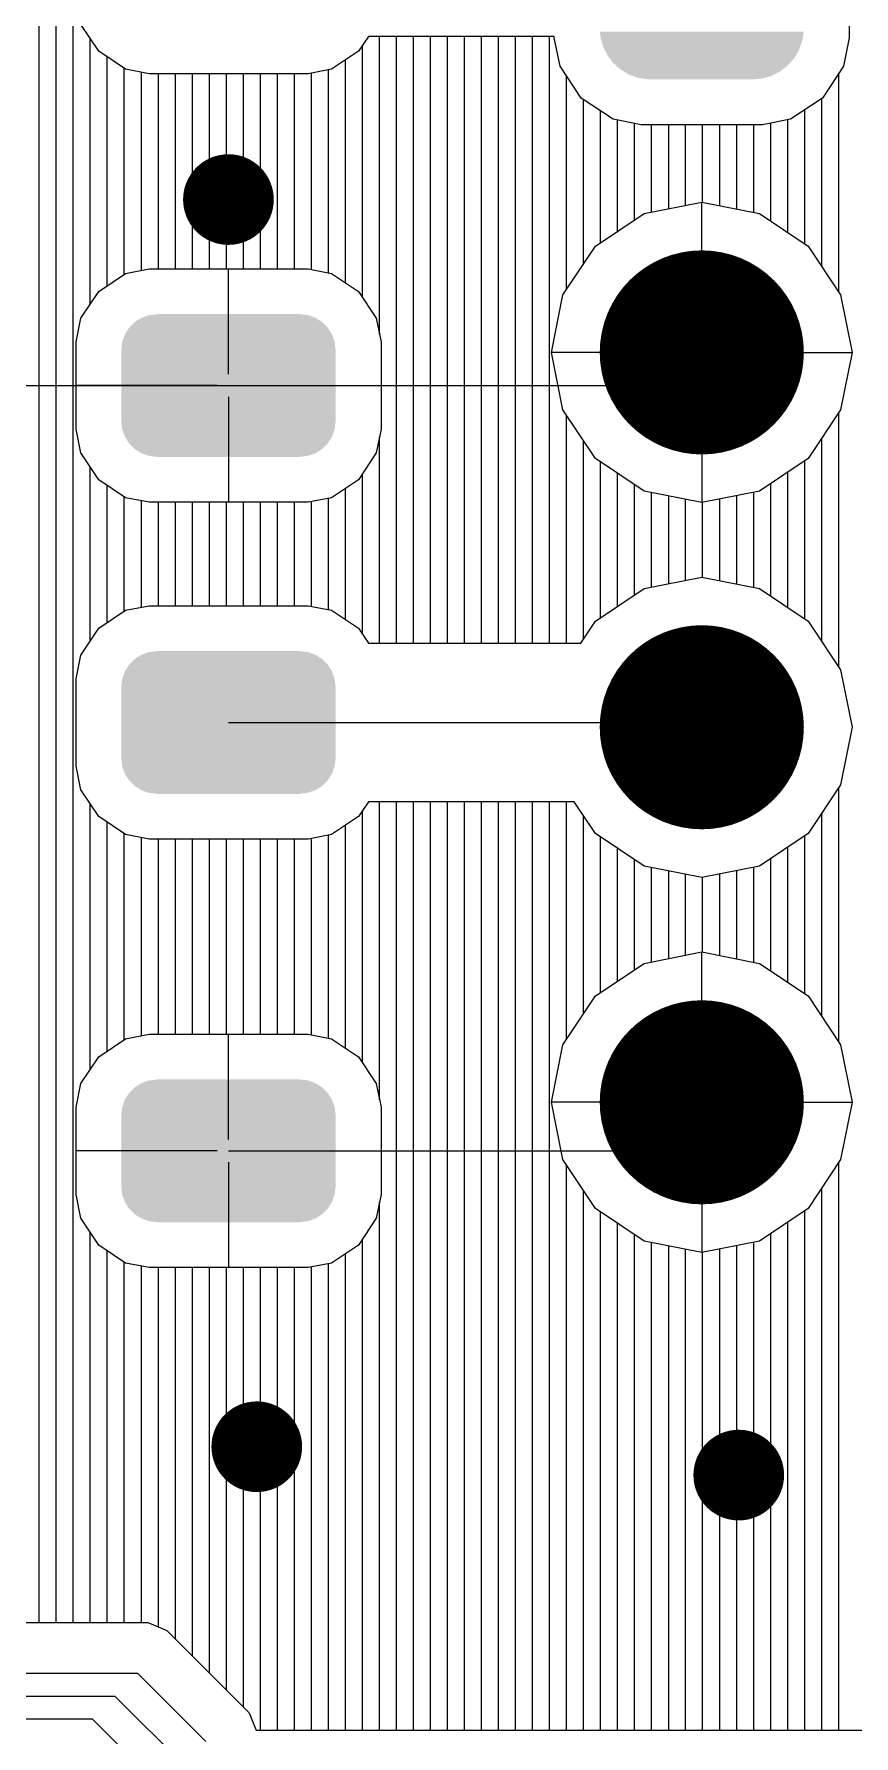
# Model space of a CAD drawing. Extents: x 295 to 953, y 10 to 290.
# Drawn here: x 757.63 to 772.78, y 132.8 to 164.26 of the extents above; entities that cross this region are included whole.
import ezdxf

# ---------------------------------------------------------------- set-up
doc = ezdxf.new("R2010")
doc.units = 0
doc.header["$LTSCALE"] = 5
doc.header["$MEASUREMENT"] = 0
doc.layers.get('0').update_dxf_attribs({"linetype": 'CONTINUOUS', "lineweight": 25})
doc.layers.add('DV-INT-A3_TOP', color=10, linetype='CONTINUOUS')

msp = doc.modelspace()

# ---------------------------------------------------------------- linework, layer by layer
for points, const_width in [([(760.806, 161.197, 1), (761.644, 161.197, 1)], 0.838), ([(769.029, 158.372, 1), (770.915, 158.372, 1)], 1.886), ([(769.029, 151.444, 1), (770.915, 151.444, 1)], 1.886), ([(769.029, 144.512, 1), (770.915, 144.512, 1)], 1.886), ([(761.33, 138.146, 1), (762.168, 138.146, 1)], 0.838), ([(770.236, 137.622, 1), (771.074, 137.622, 1)], 0.838)]:
    msp.add_lwpolyline(points, format="xyb", close=True, dxfattribs=dict(const_width=const_width))
for points in [[(768.102, 164.184), (768.091, 164.303), (771.837, 164.184), (771.856, 164.303)], [(768.119, 164.127), (768.102, 164.184), (771.828, 164.127), (771.837, 164.184)], [(768.152, 164.013), (768.119, 164.127), (771.787, 164.013), (771.828, 164.127)], [(768.179, 163.96), (768.152, 164.013), (771.768, 163.96), (771.787, 164.013)], [(768.233, 163.855), (768.179, 163.96), (771.706, 163.855), (771.768, 163.96)], [(768.27, 163.807), (768.233, 163.855), (771.678, 163.807), (771.706, 163.855)], [(768.342, 163.715), (768.27, 163.807), (771.597, 163.715), (771.678, 163.807)], [(768.388, 163.674), (768.342, 163.715), (771.56, 163.674), (771.597, 163.715)], [(768.475, 163.598), (768.388, 163.674), (771.462, 163.598), (771.56, 163.674)], [(768.53, 163.565), (768.475, 163.598), (771.42, 163.565), (771.462, 163.598)], [(768.628, 163.507), (768.53, 163.565), (771.307, 163.507), (771.42, 163.565)], [(768.692, 163.484), (768.628, 163.507), (771.262, 163.484), (771.307, 163.507)], [(768.795, 163.447), (768.692, 163.484), (771.135, 163.447), (771.262, 163.484)], [(768.876, 163.435), (768.795, 163.447), (771.091, 163.435), (771.135, 163.447)], [(768.97, 163.42), (768.876, 163.435), (770.934, 163.42), (771.091, 163.435)], [(769.029, 163.418), (768.97, 163.42), (770.915, 163.418), (770.934, 163.42)], [(759.393, 158.833), (759.492, 158.932), (763.058, 158.833), (762.957, 158.932)], [(759.492, 158.932), (759.499, 158.937), (762.957, 158.932), (762.952, 158.937)], [(759.499, 158.937), (759.617, 159.011), (762.952, 158.937), (762.831, 159.011)], [(759.617, 159.011), (759.627, 159.015), (762.831, 159.011), (762.826, 159.015)], [(759.627, 159.015), (759.757, 159.06), (762.826, 159.015), (762.69, 159.06)], [(759.757, 159.06), (759.773, 159.062), (762.69, 159.06), (762.685, 159.062)], [(759.773, 159.062), (759.905, 159.077), (762.685, 159.062), (762.545, 159.077)], [(759.905, 159.077), (759.905, 159.08), (762.545, 159.077), (762.545, 159.08)], [(759.245, 158.42), (759.26, 158.56), (763.205, 158.42), (763.189, 158.56)], [(759.26, 158.56), (759.263, 158.568), (763.189, 158.56), (763.188, 158.568)], [(759.263, 158.568), (759.309, 158.7), (763.188, 158.568), (763.14, 158.7)], [(759.309, 158.7), (759.313, 158.707), (763.14, 158.7), (763.138, 158.707)], [(759.313, 158.707), (759.387, 158.826), (763.138, 158.707), (763.062, 158.826)], [(759.387, 158.826), (759.393, 158.833), (763.062, 158.826), (763.058, 158.833)], [(759.245, 158.418), (759.245, 158.42), (763.205, 158.418), (763.205, 158.42)], [(759.245, 157.102), (759.245, 158.418), (763.205, 157.102), (763.205, 158.418)], [(759.245, 157.1), (759.245, 157.102), (763.205, 157.1), (763.205, 157.102)], [(759.261, 156.96), (759.245, 157.1), (763.19, 156.96), (763.205, 157.1)], [(759.262, 156.952), (759.261, 156.96), (763.187, 156.952), (763.19, 156.96)], [(759.309, 156.82), (759.262, 156.952), (763.141, 156.82), (763.187, 156.952)], [(759.312, 156.812), (759.309, 156.82), (763.137, 156.812), (763.141, 156.82)], [(759.388, 156.694), (759.312, 156.812), (763.063, 156.694), (763.137, 156.812)], [(759.392, 156.687), (759.388, 156.694), (763.057, 156.687), (763.063, 156.694)], [(759.493, 156.588), (759.392, 156.687), (762.958, 156.588), (763.057, 156.687)], [(759.498, 156.583), (759.493, 156.588), (762.95, 156.583), (762.958, 156.588)], [(759.619, 156.509), (759.498, 156.583), (762.833, 156.509), (762.95, 156.583)], [(759.624, 156.505), (759.619, 156.509), (762.823, 156.505), (762.833, 156.509)], [(759.76, 156.459), (759.624, 156.505), (762.693, 156.459), (762.823, 156.505)], [(759.765, 156.458), (759.76, 156.459), (762.677, 156.458), (762.693, 156.459)], [(759.905, 156.443), (759.765, 156.458), (762.545, 156.443), (762.677, 156.458)], [(759.905, 156.44), (759.905, 156.443), (762.545, 156.44), (762.545, 156.443)], [(759.313, 152.48), (759.387, 152.599), (763.138, 152.48), (763.062, 152.599)], [(759.387, 152.599), (759.393, 152.605), (763.062, 152.599), (763.058, 152.605)], [(759.393, 152.605), (759.492, 152.704), (763.058, 152.605), (762.957, 152.704)], [(759.492, 152.704), (759.499, 152.709), (762.957, 152.704), (762.952, 152.709)], [(759.499, 152.709), (759.617, 152.783), (762.952, 152.709), (762.831, 152.783)], [(759.617, 152.783), (759.627, 152.787), (762.831, 152.783), (762.826, 152.787)], [(759.627, 152.787), (759.757, 152.833), (762.826, 152.787), (762.69, 152.833)], [(759.757, 152.833), (759.773, 152.834), (762.69, 152.833), (762.685, 152.834)], [(759.773, 152.834), (759.905, 152.849), (762.685, 152.834), (762.545, 152.849)], [(759.905, 152.849), (759.905, 152.852), (762.545, 152.849), (762.545, 152.852)], [(759.245, 152.192), (759.26, 152.332), (763.205, 152.192), (763.189, 152.332)], [(759.26, 152.332), (759.263, 152.34), (763.189, 152.332), (763.188, 152.34)], [(759.263, 152.34), (759.309, 152.472), (763.188, 152.34), (763.14, 152.472)], [(759.309, 152.472), (759.313, 152.48), (763.14, 152.472), (763.138, 152.48)], [(759.245, 152.19), (759.245, 152.192), (763.205, 152.19), (763.205, 152.192)], [(759.245, 150.874), (759.245, 152.19), (763.205, 150.874), (763.205, 152.19)], [(759.245, 150.872), (759.245, 150.874), (763.205, 150.872), (763.205, 150.874)], [(759.261, 150.732), (759.245, 150.872), (763.19, 150.732), (763.205, 150.872)], [(759.262, 150.725), (759.261, 150.732), (763.187, 150.725), (763.19, 150.732)], [(759.309, 150.592), (759.262, 150.725), (763.141, 150.592), (763.187, 150.725)], [(759.312, 150.585), (759.309, 150.592), (763.137, 150.585), (763.141, 150.592)], [(759.388, 150.466), (759.312, 150.585), (763.063, 150.466), (763.137, 150.585)], [(759.392, 150.459), (759.388, 150.466), (763.057, 150.459), (763.063, 150.466)], [(759.493, 150.36), (759.392, 150.459), (762.958, 150.36), (763.057, 150.459)], [(759.498, 150.355), (759.493, 150.36), (762.95, 150.355), (762.958, 150.36)], [(759.619, 150.281), (759.498, 150.355), (762.833, 150.281), (762.95, 150.355)], [(759.624, 150.277), (759.619, 150.281), (762.823, 150.277), (762.833, 150.281)], [(759.76, 150.232), (759.624, 150.277), (762.693, 150.232), (762.823, 150.277)], [(759.765, 150.23), (759.76, 150.232), (762.677, 150.23), (762.693, 150.232)], [(759.905, 150.215), (759.765, 150.23), (762.545, 150.215), (762.677, 150.23)], [(759.905, 150.212), (759.905, 150.215), (762.545, 150.212), (762.545, 150.215)], [(759.393, 144.688), (759.492, 144.787), (763.058, 144.688), (762.957, 144.787)], [(759.492, 144.787), (759.499, 144.792), (762.957, 144.787), (762.952, 144.792)], [(759.499, 144.792), (759.617, 144.867), (762.952, 144.792), (762.831, 144.867)], [(759.617, 144.867), (759.627, 144.87), (762.831, 144.867), (762.826, 144.87)], [(759.627, 144.87), (759.757, 144.916), (762.826, 144.87), (762.69, 144.916)], [(759.757, 144.916), (759.773, 144.918), (762.69, 144.916), (762.685, 144.918)], [(759.773, 144.918), (759.905, 144.933), (762.685, 144.918), (762.545, 144.933)], [(759.905, 144.933), (759.905, 144.935), (762.545, 144.933), (762.545, 144.935)], [(759.245, 144.275), (759.26, 144.415), (763.205, 144.275), (763.189, 144.415)], [(759.26, 144.415), (759.263, 144.423), (763.189, 144.415), (763.188, 144.423)], [(759.263, 144.423), (759.309, 144.556), (763.188, 144.423), (763.14, 144.556)], [(759.309, 144.556), (759.313, 144.563), (763.14, 144.556), (763.138, 144.563)], [(759.313, 144.563), (759.387, 144.682), (763.138, 144.563), (763.062, 144.682)], [(759.387, 144.682), (759.393, 144.688), (763.062, 144.682), (763.058, 144.688)], [(759.245, 144.273), (759.245, 144.275), (763.205, 144.273), (763.205, 144.275)], [(759.245, 142.957), (759.245, 144.273), (763.205, 142.957), (763.205, 144.273)], [(759.245, 142.955), (759.245, 142.957), (763.205, 142.955), (763.205, 142.957)], [(759.261, 142.816), (759.245, 142.955), (763.19, 142.816), (763.205, 142.955)], [(759.262, 142.808), (759.261, 142.816), (763.187, 142.808), (763.19, 142.816)], [(759.309, 142.675), (759.262, 142.808), (763.141, 142.675), (763.187, 142.808)], [(759.312, 142.668), (759.309, 142.675), (763.137, 142.668), (763.141, 142.675)], [(759.388, 142.549), (759.312, 142.668), (763.063, 142.549), (763.137, 142.668)], [(759.392, 142.543), (759.388, 142.549), (763.057, 142.543), (763.063, 142.549)], [(759.493, 142.443), (759.392, 142.543), (762.958, 142.443), (763.057, 142.543)], [(759.498, 142.438), (759.493, 142.443), (762.95, 142.438), (762.958, 142.443)], [(759.619, 142.364), (759.498, 142.438), (762.833, 142.364), (762.95, 142.438)], [(759.624, 142.361), (759.619, 142.364), (762.823, 142.361), (762.833, 142.364)], [(759.76, 142.315), (759.624, 142.361), (762.693, 142.315), (762.823, 142.361)], [(759.765, 142.313), (759.76, 142.315), (762.677, 142.313), (762.693, 142.315)], [(759.905, 142.298), (759.765, 142.313), (762.545, 142.298), (762.677, 142.313)], [(759.905, 142.295), (759.905, 142.298), (762.545, 142.295), (762.545, 142.298)]]:
    msp.add_solid(points)
at = {"layer": 'DV-INT-A3_TOP', "color": 7}
for p, q in [((757.73, 134.898), (757.73, 168.845)), ((758.044, 134.898), (758.044, 168.845)), ((758.358, 134.898), (758.358, 168.845)), ((772.696, 166.423), (772.696, 164.185)), ((758.828, 163.937), (758.497, 164.432)), ((763.811, 164.21), (763.626, 163.937)), ((767.247, 164.21), (763.811, 164.21)), ((764.016, 158.703), (764.016, 164.21)), ((764.33, 152.999), (764.33, 164.21)), ((764.645, 152.999), (764.645, 164.21)), ((764.959, 152.999), (764.959, 164.21)), ((765.273, 152.999), (765.273, 164.21)), ((765.588, 152.999), (765.588, 164.21)), ((765.902, 152.999), (765.902, 164.21)), ((766.216, 152.999), (766.216, 164.21)), ((766.531, 152.999), (766.531, 164.21)), ((766.845, 152.999), (766.845, 164.21)), ((767.159, 152.999), (767.159, 164.21)), ((767.247, 164.185), (767.247, 164.21)), ((758.673, 159.269), (758.673, 164.168)), ((759.322, 163.606), (758.828, 163.937)), ((763.626, 163.937), (763.132, 163.606)), ((763.702, 159.386), (763.702, 164.051)), ((767.352, 163.665), (767.247, 164.185)), ((772.696, 164.185), (772.591, 163.665)), ((758.987, 159.608), (758.987, 163.829)), ((759.301, 159.818), (759.301, 163.619)), ((759.758, 163.518), (759.322, 163.606)), ((763.132, 163.606), (762.696, 163.518)), ((763.073, 159.843), (763.073, 163.594)), ((763.388, 159.658), (763.388, 163.778)), ((767.746, 163.074), (767.352, 163.665)), ((772.591, 163.665), (772.201, 163.074)), ((759.616, 159.889), (759.616, 163.548)), ((762.696, 163.518), (759.758, 163.518)), ((759.93, 159.918), (759.93, 163.518)), ((760.244, 159.918), (760.244, 163.518)), ((760.559, 159.918), (760.559, 163.518)), ((760.873, 159.918), (760.873, 163.518)), ((761.187, 159.918), (761.187, 163.518)), ((761.502, 159.918), (761.502, 163.518)), ((761.816, 159.918), (761.816, 163.518)), ((762.13, 159.918), (762.13, 163.518)), ((762.445, 159.918), (762.445, 163.518)), ((762.759, 159.902), (762.759, 163.535)), ((767.474, 159.541), (767.474, 163.481)), ((772.503, 159.487), (772.503, 163.531)), ((768.333, 162.68), (767.746, 163.074)), ((767.788, 160.011), (767.788, 163.045)), ((772.201, 163.074), (771.61, 162.68)), ((772.189, 159.956), (772.189, 163.07)), ((768.102, 160.4), (768.102, 162.835)), ((768.853, 162.58), (768.333, 162.68)), ((768.417, 160.61), (768.417, 162.663)), ((771.61, 162.68), (771.091, 162.58)), ((771.56, 160.589), (771.56, 162.672)), ((771.874, 160.375), (771.874, 162.86)), ((768.731, 160.819), (768.731, 162.605)), ((771.091, 162.58), (768.853, 162.58)), ((769.045, 160.966), (769.045, 162.58)), ((769.36, 161.029), (769.36, 162.58)), ((769.674, 161.092), (769.674, 162.58)), ((769.988, 161.146), (769.988, 162.58)), ((770.303, 161.083), (770.303, 162.58)), ((770.617, 161.021), (770.617, 162.58)), ((770.931, 160.958), (770.931, 162.58)), ((771.246, 160.798), (771.246, 162.609)), ((768.907, 160.941), (769.972, 161.15)), ((769.972, 159.445), (769.972, 161.15)), ((769.972, 161.15), (771.036, 160.941)), ((768.006, 160.337), (768.907, 160.941)), ((771.036, 160.941), (771.937, 160.337)), ((767.407, 159.436), (768.006, 160.337)), ((771.937, 160.337), (772.536, 159.436)), ((758.828, 159.499), (759.322, 159.83)), ((759.322, 159.83), (759.758, 159.918)), ((759.758, 159.918), (762.696, 159.918)), ((761.225, 157.97), (761.225, 159.918)), ((762.696, 159.918), (763.132, 159.83)), ((763.132, 159.83), (763.626, 159.499)), ((758.497, 159.005), (758.828, 159.499)), ((763.626, 159.499), (763.957, 159.005)), ((767.193, 158.372), (767.407, 159.436)), ((772.536, 159.436), (772.75, 158.372)), ((758.409, 158.565), (758.497, 159.005)), ((763.957, 159.005), (764.045, 158.565)), ((758.409, 156.951), (758.409, 158.565)), ((764.045, 158.565), (764.045, 156.951)), ((768.899, 158.372), (767.193, 158.372)), ((767.407, 157.312), (767.193, 158.372)), ((769.355, 157.76), (769.972, 158.372)), ((771.044, 158.372), (772.75, 158.372)), ((772.75, 158.372), (772.536, 157.312)), ((755.932, 157.76), (761.225, 157.76)), ((761.015, 157.76), (758.409, 157.76)), ((761.225, 157.76), (769.355, 157.76)), ((761.434, 157.76), (764.045, 157.76)), ((761.225, 157.55), (761.225, 155.602)), ((768.006, 156.41), (767.407, 157.312)), ((769.972, 157.299), (769.972, 155.597)), ((772.536, 157.312), (771.937, 156.41)), ((767.474, 152.999), (767.474, 157.207)), ((772.503, 152.555), (772.503, 157.261)), ((758.497, 156.515), (758.409, 156.951)), ((764.045, 156.951), (763.957, 156.515)), ((764.016, 152.999), (764.016, 156.813)), ((767.788, 153.079), (767.788, 156.737)), ((772.189, 153.028), (772.189, 156.788)), ((758.828, 156.016), (758.497, 156.515)), ((763.957, 156.515), (763.626, 156.016)), ((768.907, 155.807), (768.006, 156.41)), ((768.102, 153.473), (768.102, 156.343)), ((771.937, 156.41), (771.036, 155.807)), ((771.874, 153.447), (771.874, 156.369)), ((758.673, 153.045), (758.673, 156.247)), ((763.702, 153.158), (763.702, 156.134)), ((768.417, 153.682), (768.417, 156.134)), ((771.56, 153.657), (771.56, 156.159)), ((759.322, 155.685), (758.828, 156.016)), ((758.987, 153.38), (758.987, 155.912)), ((763.626, 156.016), (763.132, 155.685)), ((763.388, 153.435), (763.388, 155.857)), ((768.731, 153.892), (768.731, 155.924)), ((769.972, 155.597), (768.907, 155.807)), ((769.045, 154.038), (769.045, 155.778)), ((769.36, 154.097), (769.36, 155.719)), ((771.036, 155.807), (769.972, 155.597)), ((770.617, 154.093), (770.617, 155.723)), ((770.931, 154.03), (770.931, 155.786)), ((771.246, 153.867), (771.246, 155.949)), ((759.301, 153.59), (759.301, 155.702)), ((759.758, 155.602), (759.322, 155.685)), ((759.616, 153.665), (759.616, 155.627)), ((762.696, 155.602), (759.758, 155.602)), ((759.93, 153.69), (759.93, 155.602)), ((760.244, 153.69), (760.244, 155.602)), ((760.559, 153.69), (760.559, 155.602)), ((760.873, 153.69), (760.873, 155.602)), ((761.187, 153.69), (761.187, 155.602)), ((761.502, 153.69), (761.502, 155.602)), ((761.816, 153.69), (761.816, 155.602)), ((762.13, 153.69), (762.13, 155.602)), ((762.445, 153.69), (762.445, 155.602)), ((763.132, 155.685), (762.696, 155.602)), ((762.759, 153.678), (762.759, 155.614)), ((763.073, 153.615), (763.073, 155.677)), ((769.674, 154.16), (769.674, 155.656)), ((769.988, 154.219), (769.988, 155.597)), ((770.303, 154.156), (770.303, 155.66)), ((768.907, 154.009), (769.972, 154.219)), ((769.972, 154.219), (771.036, 154.009)), ((768.006, 153.406), (768.907, 154.009)), ((771.036, 154.009), (771.937, 153.406)), ((758.828, 153.276), (759.322, 153.607)), ((759.322, 153.607), (759.758, 153.69)), ((759.758, 153.69), (762.696, 153.69)), ((762.696, 153.69), (763.132, 153.607)), ((763.132, 153.607), (763.626, 153.276)), ((758.497, 152.777), (758.828, 153.276)), ((763.626, 153.276), (763.811, 152.999)), ((767.738, 152.999), (768.006, 153.406)), ((771.937, 153.406), (772.536, 152.504)), ((763.811, 152.999), (767.738, 152.999)), ((758.409, 152.341), (758.497, 152.777)), ((758.409, 150.727), (758.409, 152.341)), ((772.536, 152.504), (772.75, 151.444)), ((761.225, 151.532), (769.879, 151.532)), ((769.879, 151.532), (769.972, 151.444)), ((772.75, 151.444), (772.536, 150.38)), ((758.497, 150.287), (758.409, 150.727)), ((772.536, 150.38), (771.937, 149.479)), ((758.828, 149.793), (758.497, 150.287)), ((763.811, 150.065), (763.626, 149.793)), ((767.616, 150.065), (763.811, 150.065)), ((764.016, 144.558), (764.016, 150.065)), ((764.33, 132.907), (764.33, 150.065)), ((764.645, 132.907), (764.645, 150.065)), ((764.959, 132.907), (764.959, 150.065)), ((765.273, 132.907), (765.273, 150.065)), ((765.588, 132.907), (765.588, 150.065)), ((765.902, 132.907), (765.902, 150.065)), ((766.216, 132.907), (766.216, 150.065)), ((766.531, 132.907), (766.531, 150.065)), ((766.845, 132.907), (766.845, 150.065)), ((767.159, 132.907), (767.159, 150.065)), ((767.474, 145.681), (767.474, 150.065)), ((768.006, 149.479), (767.616, 150.065)), ((772.503, 145.627), (772.503, 150.329)), ((758.673, 145.124), (758.673, 150.023)), ((759.322, 149.462), (758.828, 149.793)), ((763.626, 149.793), (763.132, 149.462)), ((763.702, 145.241), (763.702, 149.906)), ((767.788, 146.151), (767.788, 149.805)), ((772.189, 146.096), (772.189, 149.86)), ((758.987, 145.464), (758.987, 149.684)), ((759.301, 145.673), (759.301, 149.474)), ((759.758, 149.374), (759.322, 149.462)), ((763.132, 149.462), (762.696, 149.374)), ((763.073, 145.698), (763.073, 149.449)), ((763.388, 145.514), (763.388, 149.634)), ((768.907, 148.875), (768.006, 149.479)), ((768.102, 146.541), (768.102, 149.416)), ((771.937, 149.479), (771.036, 148.875)), ((771.874, 146.515), (771.874, 149.441)), ((759.616, 145.744), (759.616, 149.403)), ((762.696, 149.374), (759.758, 149.374)), ((759.93, 145.774), (759.93, 149.374)), ((760.244, 145.774), (760.244, 149.374)), ((760.559, 145.774), (760.559, 149.374)), ((760.873, 145.774), (760.873, 149.374)), ((761.187, 145.774), (761.187, 149.374)), ((761.502, 145.774), (761.502, 149.374)), ((761.816, 145.774), (761.816, 149.374)), ((762.13, 145.774), (762.13, 149.374)), ((762.445, 145.774), (762.445, 149.374)), ((762.759, 145.757), (762.759, 149.391)), ((768.417, 146.75), (768.417, 149.206)), ((771.56, 146.725), (771.56, 149.227)), ((768.731, 146.96), (768.731, 148.997)), ((769.972, 148.665), (768.907, 148.875)), ((769.045, 147.106), (769.045, 148.85)), ((769.36, 147.169), (769.36, 148.787)), ((771.036, 148.875), (769.972, 148.665)), ((770.617, 147.161), (770.617, 148.795)), ((770.931, 147.098), (770.931, 148.858)), ((771.246, 146.939), (771.246, 149.018)), ((769.674, 147.232), (769.674, 148.724)), ((769.988, 147.287), (769.988, 148.67)), ((770.303, 147.224), (770.303, 148.733)), ((768.907, 147.077), (769.972, 147.291)), ((769.972, 145.585), (769.972, 147.291)), ((769.972, 147.291), (771.036, 147.077)), ((768.006, 146.478), (768.907, 147.077)), ((771.036, 147.077), (771.937, 146.478)), ((767.407, 145.577), (768.006, 146.478)), ((771.937, 146.478), (772.536, 145.577)), ((758.828, 145.355), (759.322, 145.686)), ((759.322, 145.686), (759.758, 145.774)), ((759.758, 145.774), (762.696, 145.774)), ((761.225, 143.825), (761.225, 145.774)), ((762.696, 145.774), (763.132, 145.686)), ((763.132, 145.686), (763.626, 145.355)), ((758.497, 144.86), (758.828, 145.355)), ((763.626, 145.355), (763.957, 144.86)), ((767.193, 144.512), (767.407, 145.577)), ((772.536, 145.577), (772.75, 144.512)), ((758.409, 144.42), (758.497, 144.86)), ((763.957, 144.86), (764.045, 144.42)), ((758.409, 142.806), (758.409, 144.42)), ((764.045, 144.42), (764.045, 142.806)), ((768.899, 144.512), (767.193, 144.512)), ((767.407, 143.452), (767.193, 144.512)), ((769.075, 143.615), (769.972, 144.512)), ((771.044, 144.512), (772.75, 144.512)), ((772.75, 144.512), (772.536, 143.452)), ((761.015, 143.615), (758.409, 143.615)), ((761.225, 143.615), (769.075, 143.615)), ((761.434, 143.615), (764.045, 143.615)), ((768.006, 142.551), (767.407, 143.452)), ((769.972, 143.439), (769.972, 141.734)), ((772.536, 143.452), (771.937, 142.551)), ((761.225, 143.406), (761.225, 141.457)), ((767.474, 132.907), (767.474, 143.347)), ((772.503, 132.907), (772.503, 143.402)), ((767.788, 132.907), (767.788, 142.878)), ((772.189, 132.907), (772.189, 142.928)), ((758.497, 142.371), (758.409, 142.806)), ((764.045, 142.806), (763.957, 142.371)), ((764.016, 132.907), (764.016, 142.668)), ((768.907, 141.947), (768.006, 142.551)), ((771.937, 142.551), (771.036, 141.947)), ((771.874, 132.907), (771.874, 142.509)), ((758.828, 141.872), (758.497, 142.371)), ((763.957, 142.371), (763.626, 141.872)), ((768.102, 132.907), (768.102, 142.484)), ((768.417, 132.907), (768.417, 142.274)), ((771.56, 132.907), (771.56, 142.299)), ((758.673, 134.898), (758.673, 142.102)), ((759.322, 141.541), (758.828, 141.872)), ((763.626, 141.872), (763.132, 141.541)), ((763.702, 132.907), (763.702, 141.989)), ((768.731, 132.907), (768.731, 142.065)), ((769.972, 141.734), (768.907, 141.947)), ((769.045, 132.907), (769.045, 141.918)), ((771.036, 141.947), (769.972, 141.734)), ((770.931, 132.907), (770.931, 141.926)), ((771.246, 132.907), (771.246, 142.09)), ((758.987, 134.898), (758.987, 141.767)), ((759.301, 134.898), (759.301, 141.558)), ((763.388, 132.907), (763.388, 141.713)), ((769.36, 132.907), (769.36, 141.855)), ((769.674, 132.907), (769.674, 141.796)), ((769.988, 132.907), (769.988, 141.738)), ((770.303, 132.907), (770.303, 141.801)), ((770.617, 132.907), (770.617, 141.863)), ((759.758, 141.457), (759.322, 141.541)), ((759.616, 134.898), (759.616, 141.482)), ((762.696, 141.457), (759.758, 141.457)), ((759.93, 134.814), (759.93, 141.457)), ((760.244, 134.592), (760.244, 141.457)), ((760.559, 134.278), (760.559, 141.457)), ((760.873, 133.963), (760.873, 141.457)), ((761.187, 133.649), (761.187, 141.457)), ((761.502, 133.335), (761.502, 141.457)), ((761.816, 132.907), (761.816, 141.457)), ((762.13, 132.907), (762.13, 141.457)), ((762.445, 132.907), (762.445, 141.457)), ((763.132, 141.541), (762.696, 141.457)), ((762.759, 132.907), (762.759, 141.47)), ((763.073, 132.907), (763.073, 141.532)), ((710.329, 134.898), (759.737, 134.898)), ((759.737, 134.898), (759.838, 134.852)), ((759.838, 134.852), (760.085, 134.751)), ((760.085, 134.751), (761.606, 133.23)), ((759.549, 133.955), (710.514, 133.955)), ((760.806, 132.698), (759.549, 133.955)), ((710.933, 133.536), (759.129, 133.536)), ((759.129, 133.536), (760.387, 132.279)), ((711.352, 133.117), (758.71, 133.117)), ((758.71, 133.117), (759.968, 131.86)), ((761.606, 133.23), (761.707, 132.983)), ((761.707, 132.983), (761.74, 132.907)), ((761.74, 132.907), (767.511, 132.907)), ((767.511, 132.907), (773.274, 132.907))]:
    msp.add_line(p, q, dxfattribs=at)

doc.saveas('drawing.dxf')
